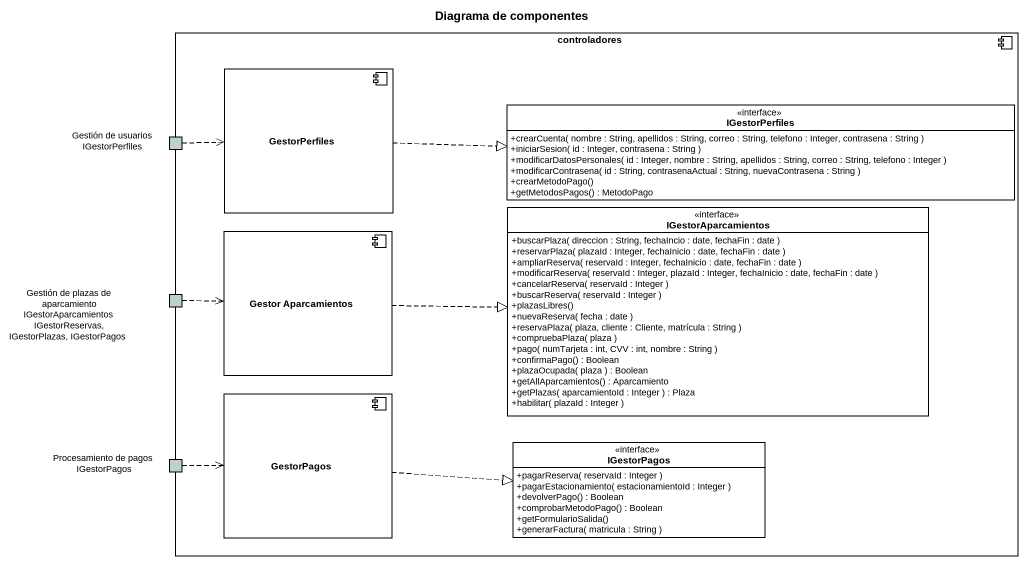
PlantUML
@startuml
title Diagrama de componentes
allowmixing
hide circle
hide empty members
skinparam classAttributeIconSize 0
component controladores {
  component GestorPerfiles
  interface IGestorPerfiles {
    +crearCuenta( nombre : String, apellidos : String, correo : String, telefono : Integer, contrasena : String )
    +iniciarSesion( id : Integer, contrasena : String )
    +modificarDatosPersonales( id : Integer, nombre : String, apellidos : String, correo : String, telefono : Integer )
    +modificarContrasena( id : String, contrasenaActual : String, nuevaContrasena : String )
    +crearMetodoPago()
    +getMetodosPagos() : MetodoPago
  }
  port "Gestión de usuarios IGestorPerfiles" as Gestión_de_usuarios #BDD2C1
  interface IGestorAparcamientos {
    +buscarPlaza( direccion : String, fechaIncio : date, fechaFin : date )
    +reservarPlaza( plazaId : Integer, fechaInicio : date, fechaFin : date )
    +ampliarReserva( reservaId : Integer, fechaInicio : date, fechaFin : date )
    +modificarReserva( reservaId : Integer, plazaId : Integer, fechaInicio : date, fechaFin : date )
    +cancelarReserva( reservaId : Integer )
    +buscarReserva( reservaId : Integer )
    +plazasLibres()
    +nuevaReserva( fecha : date )
    +reservaPlaza( plaza, cliente : Cliente, matrícula : String )
    +compruebaPlaza( plaza )
    +pago( numTarjeta : int, CVV : int, nombre : String )
    +confirmaPago() : Boolean
    +plazaOcupada( plaza ) : Boolean
    +getAllAparcamientos() : Aparcamiento
    +getPlazas( aparcamientoId : Integer ) : Plaza
    +habilitar( plazaId : Integer )
  }
  component "Gestor Aparcamientos" as Gestor_Aparcamientos
  port "Gestión de plazas de aparcamiento IGestorAparcamientos IGestorReservas, IGestorPlazas, IGestorPagos" as Gestión_de_plazas_de #BDD2C1
  component GestorPagos
  interface IGestorPagos {
    +pagarReserva( reservaId : Integer )
    +pagarEstacionamiento( estacionamientoId : Integer )
    +devolverPago() : Boolean
    +comprobarMetodoPago() : Boolean
    +getFormularioSalida()
    +generarFactura( matricula : String )
  }
  port "Procesamiento de pagos IGestorPagos" as Procesamiento_de_pagos #BDD2C1
}
GestorPerfiles .right.|> IGestorPerfiles
Gestión_de_usuarios .right.> GestorPerfiles
Gestor_Aparcamientos .right.|> IGestorAparcamientos
Gestión_de_plazas_de .right.> Gestor_Aparcamientos
GestorPagos .right.|> IGestorPagos
Procesamiento_de_pagos .right.> GestorPagos
@enduml
